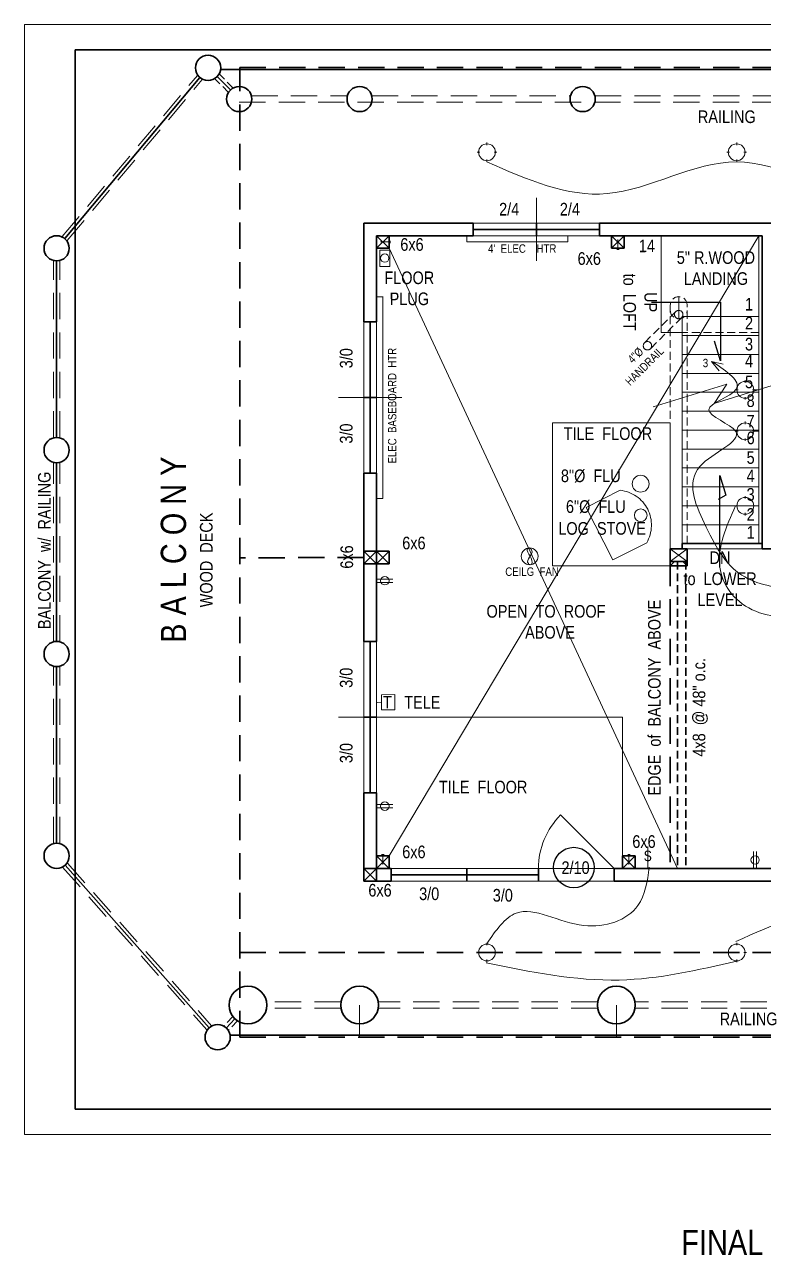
# Model space of a CAD drawing. Header units: inches. Extents: x 3176 to 7138, y 959 to 3158.
# Drawn here: x 3176 to 3527, y 2573 to 3158 of the extents above; entities that cross this region are included whole.
import ezdxf

# ---------------------------------------------------------------- set-up
doc = ezdxf.new("R2010")
doc.units = ezdxf.units.IN
doc.header["$MEASUREMENT"] = 0
doc.linetypes.add('DASHDOT2', pattern=[0.5, 0.25, -0.125, 0, -0.125])
doc.linetypes.add('HIDDEN', pattern=[0.375, 0.25, -0.125])
for name, color, linetype, lineweight in [('ELEC', 6, 'Continuous', 30), ('ELEC SYMBOLS', 7, 'Continuous', 20), ('FLOOR BEAMS', 18, 'Continuous', 30), ('FLOORING', 7, 'Continuous', 20), ('HVAC', 1, 'Continuous', 20), ('ROOF', 7, 'HIDDEN', 30), ('ROOF FRAMING', 7, 'Continuous', 20), ('STAIRS', 7, 'Continuous', 20), ('WALL FRAMING', 7, 'Continuous', 30), ('WALLS', 7, 'Continuous', 30), ('WINDOWS', 5, 'Continuous', 30)]:
    doc.layers.add(name, color=color, linetype=linetype, lineweight=lineweight)
for name, color, linetype in [('TEXT', 7, 'Continuous'), ('TEXT80', 7, 'Continuous'), ('TITLE BLOCK', 7, 'Continuous')]:
    doc.layers.add(name, color=color, linetype=linetype)
doc.styles.add('ARCHENT', font='technical.ttf', dxfattribs={"height": 6})

msp = doc.modelspace()

# ---------------------------------------------------------------- linework, layer by layer
at = {"layer": 'ELEC', "lineweight": 20, "ltscale": 15}
for p, q in [((3345.12, 3051.16), (3345.12, 3043.37)), ((3349.85, 3051.16), (3349.85, 3043.37)), ((3351.28, 2894.58), (3343.48, 2894.58)), ((3351.28, 2893.08), (3343.48, 2893.08)), ((3351.28, 2787.38), (3343.48, 2787.38)), ((3351.28, 2785.88), (3343.48, 2785.88)), ((3522.67, 2757.21), (3522.67, 2765.01)), ((3524.17, 2757.21), (3524.17, 2765.01))]:
    msp.add_line(p, q, dxfattribs=at)
for centre in [(3347.42, 3047.37), (3347.48, 2893.83), (3347.48, 2786.63), (3523.42, 2761.01)]:
    msp.add_circle(centre, 2, dxfattribs=at)
at = {"layer": 'ELEC SYMBOLS', "color": 6, "linetype": 'Continuous', "lineweight": 20, "ltscale": 150}
for p, q in [((3391.43, 3097.68), (3392.63, 3097.68)), ((3396.03, 3102.28), (3396.03, 3101.08)), ((3399.43, 3097.68), (3400.63, 3097.68)), ((3510.09, 3097.68), (3511.29, 3097.68)), ((3514.69, 3102.28), (3514.69, 3101.08)), ((3518.09, 3097.68), (3519.29, 3097.68)), ((3396.03, 3094.28), (3396.03, 3093.08)), ((3514.69, 3094.28), (3514.69, 3093.08)), ((3502.69, 2998.13), (3508.23, 2996.81)), ((3502.69, 2998.07), (3506.31, 2993.67)), ((3472.4, 2767.37), (3472.4, 2757.16)), ((3391.43, 2717.02), (3392.63, 2717.02)), ((3396.03, 2720.42), (3396.03, 2721.62)), ((3399.43, 2717.02), (3400.63, 2717.02)), ((3510.09, 2717.02), (3511.29, 2717.02)), ((3514.69, 2720.42), (3514.69, 2721.62)), ((3518.09, 2717.02), (3519.29, 2717.02)), ((3396.03, 2712.42), (3396.03, 2713.62)), ((3514.69, 2712.42), (3514.69, 2713.62))]:
    msp.add_line(p, q, dxfattribs=at)
at = {"layer": 'ELEC SYMBOLS', "color": 6, "linetype": 'Continuous', "lineweight": 9, "ltscale": 150}
for p, q in [((3345.12, 3051.16), (3349.85, 3051.16)), ((3345.12, 3043.37), (3349.85, 3043.37)), ((3518.77, 2988.05), (3518.77, 2989.25)), ((3515.37, 2984.65), (3514.17, 2984.65)), ((3518.77, 2980.05), (3518.77, 2981.25)), ((3525.25, 2984.65), (3522.17, 2984.65)), ((3518.77, 2968.35), (3518.77, 2969.54)), ((3515.37, 2964.94), (3514.17, 2964.94)), ((3525.25, 2964.94), (3522.17, 2964.94)), ((3518.77, 2960.35), (3518.77, 2961.54)), ((3518.77, 2932.9), (3518.77, 2934.1)), ((3515.37, 2929.5), (3514.17, 2929.5)), ((3525.25, 2929.5), (3522.17, 2929.5)), ((3518.77, 2924.9), (3518.77, 2926.1))]:
    msp.add_line(p, q, dxfattribs=at)
at = {"layer": 'ELEC SYMBOLS', "color": 6, "lineweight": 20, "ltscale": 15}
for centre in [(3396.03, 3097.68), (3514.69, 3097.68), (3518.77, 2984.65), (3518.77, 2964.94), (3518.77, 2929.5), (3416.32, 2905.47), (3396.03, 2717.02), (3514.69, 2717.02)]:
    msp.add_circle(centre, 4, dxfattribs=at)
at = {"layer": 'ELEC SYMBOLS', "color": 6, "lineweight": 9, "ltscale": 25}
for points in [[(3752.01, 3102.28), (3690.42, 3084.47), (3633.35, 3093.08), (3573.28, 3080.49), (3514.69, 3093.08), (3453.15, 3078), (3396.03, 3093.08)], [(3514.17, 2929.5), (3506.72, 2900.27), (3522.06, 2880.06), (3546.51, 2881.49), (3547.75, 2889.52)], [(3473.13, 2757.52), (3467.76, 2739.34), (3442.11, 2729.81), (3409.9, 2735.77), (3395.88, 2721.16)], [(3514.34, 2722.25), (3567.9, 2739.09), (3632.31, 2722.62)], [(3395.63, 2712.15), (3458.92, 2703.91), (3514.72, 2712.89)]]:
    msp.add_spline(points, degree=3, dxfattribs=at)
at = {"layer": 'ELEC SYMBOLS', "color": 6, "linetype": 'Continuous', "lineweight": 20, "ltscale": 150}
for points in [[(3542.66, 2889.29), (3517.19, 2896.43), (3499.23, 2921.35), (3497.24, 2948.27), (3514.17, 2964.94), (3501.47, 2975.23), (3514.45, 2984.95), (3503.44, 2997.95)], [(3416.24, 2909.47), (3415.48, 2909.24), (3417.45, 2902.46), (3416.97, 2901.51), (3415.69, 2902.05), (3417.38, 2908.22), (3416.57, 2909.24), (3416.24, 2909.47)]]:
    msp.add_spline(points, degree=3, dxfattribs=at)
at = {"layer": 'FLOOR BEAMS', "linetype": 'HIDDEN', "lineweight": 30, "ltscale": 15}
for p, q in [((3486.5, 2903), (3486.5, 2757)), ((3490.5, 2903), (3490.5, 2757))]:
    msp.add_line(p, q, dxfattribs=at)
at = {"layer": 'FLOORING', "color": 7, "linetype": 'HIDDEN', "lineweight": 30, "ltscale": 50}
msp.add_line((3483.15, 2760.01), (3483.15, 2901.01), dxfattribs=at)
at = {"layer": 'FLOORING', "color": 7, "linetype": 'Continuous', "lineweight": 9, "ltscale": 150}
for p in [(3343.5, 2829), (3460.5, 2760)]:
    msp.add_line(p, (3460.5, 2829), dxfattribs=at)
at = {"layer": 'HVAC', "lineweight": 20, "ltscale": 15}
for p, q in [((3386.5, 3058), (3386.5, 3055)), ((3434.5, 3058), (3434.5, 3055)), ((3386.51, 3055.01), (3434.5, 3055)), ((3343.5, 3028.96), (3346.5, 3028.96)), ((3346.5, 3029.01), (3346.5, 2932.99)), ((3443.2, 2928.75), (3459.25, 2936.89)), ((3343.5, 2932.99), (3346.5, 2932.99)), ((3443.2, 2928.75), (3455.87, 2903.78)), ((3455.87, 2903.78), (3471.92, 2911.92))]:
    msp.add_line(p, q, dxfattribs=at)
for centre, radius in [((3469.05, 2940), 4), ((3469.11, 2925.01), 3)]:
    msp.add_circle(centre, radius, dxfattribs=at)
at = {"layer": 'ROOF', "linetype": 'HIDDEN', "ltscale": 50}
for p, q in [((3278.5, 2676.7), (3278.5, 3138)), ((3278.5, 3138), (3841.5, 3138)), ((3278.5, 2717), (3841.5, 2717)), ((3278.5, 2676.7), (3841.5, 2676.7))]:
    msp.add_line(p, q, dxfattribs=at)
at = {"layer": 'ROOF', "linetype": 'HIDDEN', "lineweight": 20, "ltscale": 50}
for p, q in [((3278.3, 3121.5), (3789.69, 3121.5)), ((3284.11, 3124.5), (3329.69, 3124.5)), ((3341.31, 3124.5), (3435.69, 3124.5)), ((3447.31, 3124.5), (3557.69, 3124.5))]:
    msp.add_line(p, q, dxfattribs=at)
at = {"layer": 'ROOF', "ltscale": 50}
msp.add_line((3337.5, 2904.94), (3278.5, 2904.75), dxfattribs=at)
at = {"layer": 'ROOF FRAMING', "color": 1, "linetype": 'DASHDOT2', "lineweight": 9, "ltscale": 150}
msp.add_line((3487.15, 3018.48), (3487.15, 3029), dxfattribs=at)
at = {"layer": 'STAIRS', "color": 1, "linetype": 'Continuous', "lineweight": 9, "ltscale": 150}
for p, q in [((3349.5, 2763), (3525.25, 3058)), ((3349.5, 3052), (3486.5, 2757))]:
    msp.add_line(p, q, dxfattribs=at)
at = {"layer": 'STAIRS', "linetype": 'Continuous', "lineweight": 20, "ltscale": 15}
for p, q in [((3478.75, 3058), (3478.75, 3012)), ((3525.25, 2911.5), (3525.25, 3058)), ((3488.75, 2911.5), (3488.75, 3019.5)), ((3488.75, 3012), (3478.75, 3012))]:
    msp.add_line(p, q, dxfattribs=at)
at = {"layer": 'STAIRS', "color": 7, "linetype": 'HIDDEN', "lineweight": 9, "ltscale": 15}
for p, q in [((3485.73, 3021.9), (3470.89, 3007.05)), ((3488.56, 3019.07), (3473.71, 3004.22))]:
    msp.add_line(p, q, dxfattribs=at)
at = {"layer": 'STAIRS', "linetype": 'HIDDEN', "lineweight": 20, "ltscale": 15}
for p, q in [((3483.15, 2909), (3483.15, 3025)), ((3491.15, 2911.5), (3491.15, 3025)), ((3525.25, 3012), (3488.75, 3012))]:
    msp.add_line(p, q, dxfattribs=at)
at = {"layer": 'STAIRS', "lineweight": 20, "ltscale": 15}
for p, q in [((3525.25, 3019.5), (3488.75, 3019.5)), ((3525.25, 3010.5), (3488.75, 3010.5)), ((3525.25, 3001.5), (3488.75, 3001.5)), ((3525.25, 2992.5), (3488.75, 2992.5)), ((3475.04, 2976.57), (3509.98, 2987.36)), ((3504.03, 2978.23), (3536.11, 2988.14)), ((3509.98, 2987.36), (3504.03, 2978.23)), ((3525.25, 2983.5), (3488.75, 2983.5)), ((3525.25, 2974.5), (3488.75, 2974.5)), ((3483.15, 2969.01), (3427.15, 2969.01)), ((3427.15, 2969.01), (3427.15, 2901.01)), ((3483.15, 2901.01), (3483.15, 2969.01)), ((3525.25, 2965.5), (3488.75, 2965.5)), ((3525.25, 2956.5), (3488.75, 2956.5)), ((3525.25, 2947.5), (3488.75, 2947.5)), ((3525.25, 2938.5), (3488.75, 2938.5)), ((3525.25, 2929.5), (3488.75, 2929.5)), ((3525.25, 2920.5), (3488.75, 2920.5)), ((3526.75, 2909), (3488.75, 2909.02)), ((3427.15, 2901.01), (3483.15, 2901.01))]:
    msp.add_line(p, q, dxfattribs=at)
at = {"layer": 'STAIRS', "linetype": 'Continuous', "lineweight": 30, "ltscale": 15}
for p, q in [((3488.75, 2911.5), (3488.75, 2909)), ((3526.75, 2911.5), (3526.75, 2909))]:
    msp.add_line(p, q, dxfattribs=at)
at = {"layer": 'STAIRS', "linetype": 'DASHDOT2', "lineweight": 9, "ltscale": 150}
for centre in [(3487.15, 3020.48), (3472.3, 3005.63)]:
    msp.add_circle(centre, 2, dxfattribs=at)
at = {"layer": 'STAIRS', "color": 7, "linetype": 'HIDDEN', "lineweight": 9, "ltscale": 15}
for centre, start, end in [((3487.15, 3025), 0, 180), ((3487.15, 3022.48), 180, 0)]:
    msp.add_arc(centre, 4, start, end, dxfattribs=at)
at = {"layer": 'STAIRS', "color": 1, "linetype": 'DASHDOT2', "lineweight": 9, "ltscale": 150}
msp.add_arc((3457.56, 2920.33), 16.64, 329.63914, 84.16868, dxfattribs=at)
at = {"layer": 'TEXT', "linetype": 'Continuous', "ltscale": 15}
for p, q in [((3474.27, 3026.44), (3507, 3026.44)), ((3507, 3026.44), (3507, 2998.43)), ((3507, 2998.43), (3504.14, 3007.9)), ((3506.72, 2900.27), (3506.72, 2943.98)), ((3506.72, 2943.98), (3509.58, 2934.51))]:
    msp.add_line(p, q, dxfattribs=at)
at = {"layer": 'TEXT', "ltscale": 15}
msp.add_line((3509.58, 2934.51), (3505.93, 2932.57), dxfattribs=at)
at = {"layer": 'TEXT', "linetype": 'Continuous', "ltscale": 15}
msp.add_circle((3437.31, 2757.43), 9.63, dxfattribs=at)
at = {"layer": 'TITLE BLOCK', "color": 7, "linetype": 'Continuous', "lineweight": 0, "ltscale": 0.5}
for p, q in [((3992.28, 3158.41), (3176.3, 3158.41)), ((3176.3, 3158.41), (3176.3, 2630.41)), ((3176.3, 2630.41), (3992.28, 2630.41))]:
    msp.add_line(p, q, dxfattribs=at)
at = {"layer": 'TITLE BLOCK', "color": 7, "linetype": 'Continuous', "lineweight": 30, "ltscale": 0.5}
for p, q in [((3200.3, 3146.41), (3200.3, 2642.41)), ((3980.28, 3146.41), (3200.3, 3146.41)), ((3200.3, 2642.41), (3980.28, 2642.41))]:
    msp.add_line(p, q, dxfattribs=at)
at = {"layer": 'WALL FRAMING', "linetype": 'HIDDEN', "lineweight": 20, "ltscale": 50}
for p, q in [((3194.2, 3057.56), (3258.41, 3134.25)), ((3196.5, 3055.64), (3260.71, 3132.33)), ((3190, 2962), (3190, 3046)), ((3193, 2962), (3193, 3046)), ((3190, 2865), (3190, 2950)), ((3193, 2865), (3193, 2950)), ((3190, 2769), (3190, 2853)), ((3193, 2769), (3193, 2853)), ((3196.6, 2759.51), (3265.18, 2682.18)), ((3194.36, 2757.52), (3262.93, 2680.19)), ((3326.5, 2693.5), (3291.42, 2693.5)), ((3448.5, 2693.5), (3344.5, 2693.5)), ((3566.5, 2693.5), (3466.5, 2693.5)), ((3326.5, 2690.5), (3291.42, 2690.5)), ((3448.5, 2690.5), (3344.5, 2690.5)), ((3566.5, 2690.5), (3466.5, 2690.5))]:
    msp.add_line(p, q, dxfattribs=at)
at = {"layer": 'WALL FRAMING', "linetype": 'Continuous', "ltscale": 50}
for p, q in [((3195.35, 3056.6), (3259.56, 3133.29)), ((3269.45, 3137), (3811.5, 3137)), ((3191.5, 2962), (3191.5, 3046)), ((3191.5, 2865), (3191.5, 2950)), ((3191.5, 2769), (3191.5, 2853)), ((3195.48, 2758.51), (3264.05, 2681.19)), ((3273.95, 2677.7), (3811.5, 2677.7))]:
    msp.add_line(p, q, dxfattribs=at)
at = {"layer": 'WALL FRAMING', "linetype": 'HIDDEN', "lineweight": 9, "ltscale": 15}
for p, q in [((3273.1, 3126.28), (3266.73, 3132.64)), ((3275.22, 3128.4), (3268.86, 3134.77))]:
    msp.add_line(p, q, dxfattribs=at)
at = {"layer": 'WALL FRAMING', "linetype": 'HIDDEN', "ltscale": 50}
msp.add_line((3274.16, 3127.34), (3267.79, 3133.71), dxfattribs=at)
at = {"layer": 'WALL FRAMING', "ltscale": 15}
for p, q in [((3337.5, 3017), (3337.5, 3064)), ((3337.5, 3064), (3389.5, 3064)), ((3389.5, 3064), (3389.5, 3058)), ((3419.5, 3064), (3419.5, 3058)), ((3449.5, 3064), (3589.77, 3064)), ((3449.5, 3064), (3449.5, 3058)), ((3343.5, 3017), (3343.5, 3058)), ((3343.5, 3058), (3389.5, 3058)), ((3343.5, 3052), (3343.5, 3058)), ((3349.5, 3058), (3343.5, 3058)), ((3349.5, 3052), (3349.5, 3058)), ((3449.5, 3058), (3526.75, 3058)), ((3455.25, 3052), (3455.25, 3058)), ((3461.25, 3058), (3455.25, 3058)), ((3461.25, 3052), (3461.25, 3058)), ((3349.5, 3052), (3343.5, 3052)), ((3461.25, 3052), (3455.25, 3052)), ((3337.5, 3017), (3343.5, 3017)), ((3337.5, 2981), (3343.5, 2981)), ((3337.5, 2865), (3337.5, 2945)), ((3337.5, 2945), (3343.5, 2945)), ((3343.5, 2907.94), (3343.5, 2945)), ((3526.75, 2911.5), (3488.75, 2911.5)), ((3278.5, 2901.94), (3278.5, 2907.94)), ((3337.5, 2901.94), (3337.5, 2907.94)), ((3343.5, 2907.94), (3337.5, 2907.94)), ((3343.5, 2865), (3343.5, 2907.94)), ((3343.5, 2901.94), (3343.5, 2907.94)), ((3349.5, 2907.94), (3343.5, 2907.94)), ((3343.5, 2901.94), (3343.5, 2907.94)), ((3343.5, 2901.94), (3343.5, 2907.94)), ((3349.5, 2901.94), (3349.5, 2907.94)), ((3483.15, 2909), (3483.15, 2903)), ((3483.15, 2909), (3491.15, 2909)), ((3583.5, 2909), (3526.75, 2909)), ((3343.5, 2901.94), (3337.5, 2901.94)), ((3349.5, 2901.94), (3343.5, 2901.94)), ((3483.15, 2903), (3491.15, 2903)), ((3483.15, 2903), (3483.15, 2901.01)), ((3483.15, 2901.01), (3491.15, 2901.01)), ((3337.5, 2865), (3343.5, 2865)), ((3337.5, 2829), (3343.5, 2829)), ((3337.5, 2751), (3337.5, 2793)), ((3337.5, 2793), (3343.5, 2793)), ((3343.5, 2757), (3343.5, 2793)), ((3343.5, 2757), (3343.5, 2763)), ((3349.5, 2763), (3343.5, 2763)), ((3349.5, 2757), (3349.5, 2763)), ((3460.5, 2757), (3460.5, 2763)), ((3466.5, 2763), (3460.5, 2763)), ((3466.5, 2757), (3466.5, 2763)), ((3337.5, 2751), (3337.5, 2757)), ((3343.5, 2757), (3337.5, 2757)), ((3350.5, 2757), (3343.5, 2757)), ((3349.5, 2757), (3343.5, 2757)), ((3343.5, 2751), (3343.5, 2757)), ((3350.5, 2751), (3350.5, 2757)), ((3386.5, 2751), (3386.5, 2757)), ((3420.5, 2751), (3420.5, 2757)), ((3587.5, 2757), (3456.5, 2757)), ((3456.5, 2751), (3456.5, 2757)), ((3466.5, 2757), (3460.5, 2757)), ((3350.5, 2751), (3337.5, 2751)), ((3344.5, 2751), (3337.5, 2751)), ((3343.5, 2751), (3337.5, 2751)), ((3587.5, 2751), (3456.5, 2751))]:
    msp.add_line(p, q, dxfattribs=at)
at = {"layer": 'WALL FRAMING', "lineweight": 9, "ltscale": 15}
for p, q in [((3389.5, 3064), (3449.5, 3064)), ((3389.5, 3058), (3449.5, 3058)), ((3456.5, 2757), (3350.5, 2757)), ((3456.5, 2751), (3350.5, 2751))]:
    msp.add_line(p, q, dxfattribs=at)
at = {"layer": 'WALL FRAMING', "color": 7, "linetype": 'Continuous', "lineweight": 9, "ltscale": 150}
for p, q in [((3345.39, 3055.02), (3350.08, 3055.02)), ((3350.08, 3055.61), (3350.08, 3055.02)), ((3350.08, 3055.02), (3350.08, 3054.43)), ((3458.25, 3051.42), (3457.66, 3051.42)), ((3458.25, 3056.11), (3458.25, 3051.42)), ((3458.84, 3051.42), (3458.25, 3051.42)), ((3352.19, 2839.68), (3345.87, 2839.64)), ((3345.87, 2839.64), (3345.87, 2832.42)), ((3352.19, 2832.42), (3352.19, 2839.68)), ((3345.87, 2836.03), (3343.86, 2835.96)), ((3345.87, 2832.42), (3352.19, 2832.42)), ((3345.91, 2763.58), (3346.5, 2763.58)), ((3346.5, 2758.89), (3346.5, 2763.58)), ((3346.5, 2763.58), (3347.09, 2763.58)), ((3462.91, 2763.58), (3463.5, 2763.58)), ((3463.5, 2758.89), (3463.5, 2763.58)), ((3463.5, 2763.58), (3464.09, 2763.58))]:
    msp.add_line(p, q, dxfattribs=at)
at = {"layer": 'WALL FRAMING', "color": 1, "lineweight": 9, "ltscale": 15}
for p, q in [((3335.5, 2692), (3335.5, 2677)), ((3457.5, 2692), (3457.5, 2677))]:
    msp.add_line(p, q, dxfattribs=at)
at = {"layer": 'WALL FRAMING', "linetype": 'HIDDEN', "lineweight": 20, "ltscale": 15}
for p, q in [((3275.16, 2686.47), (3271.05, 2682.1)), ((3277.35, 2684.41), (3273.24, 2680.04))]:
    msp.add_line(p, q, dxfattribs=at)
at = {"layer": 'WALL FRAMING', "linetype": 'Continuous', "ltscale": 150}
msp.add_line((3276.25, 2685.44), (3272.14, 2681.07), dxfattribs=at)
at = {"layer": 'WALL FRAMING', "ltscale": 15}
for centre, radius in [((3263.46, 3137.85), 6), ((3278.3, 3123), 6), ((3335.5, 3123), 6), ((3441.5, 3123), 6), ((3191.5, 3052), 6), ((3191.5, 2956), 6), ((3191.5, 2859), 6), ((3191.5, 2763), 6), ((3282.42, 2692), 9), ((3282.42, 2692), 9), ((3335.5, 2692), 9), ((3457.5, 2692), 9), ((3268.03, 2676.7), 6)]:
    msp.add_circle(centre, radius, dxfattribs=at)
at = {"layer": 'WALLS', "lineweight": 9, "ltscale": 15}
for p, q in [((3419.5, 3046), (3419.5, 3076)), ((3337.5, 3017), (3337.5, 2945)), ((3343.5, 3017), (3343.5, 2945)), ((3325.5, 2981), (3337.5, 2981)), ((3343.5, 2981), (3355.5, 2981)), ((3483.15, 2903), (3491.15, 2909)), ((3483.15, 2909), (3491.15, 2903)), ((3483.15, 2901.01), (3485.14, 2903)), ((3489.16, 2903), (3491.15, 2901.01)), ((3337.5, 2865), (3337.5, 2793)), ((3343.5, 2865), (3343.5, 2793)), ((3325.5, 2829), (3337.5, 2829)), ((3343.5, 2829), (3355.5, 2829))]:
    msp.add_line(p, q, dxfattribs=at)
at = {"layer": 'WALLS', "linetype": 'Continuous', "lineweight": 9, "ltscale": 15}
for p, q in [((3343.5, 3058), (3349.5, 3052)), ((3343.5, 3052), (3349.5, 3058)), ((3455.25, 3058), (3461.25, 3052)), ((3455.25, 3052), (3461.25, 3058)), ((3337.5, 2907.94), (3343.5, 2901.94)), ((3337.5, 2901.94), (3343.5, 2907.94)), ((3343.5, 2907.94), (3349.5, 2901.94)), ((3343.5, 2901.94), (3349.5, 2907.94)), ((3343.5, 2763), (3349.5, 2757)), ((3343.5, 2757), (3349.5, 2763)), ((3460.5, 2763), (3466.5, 2757)), ((3460.5, 2757), (3466.5, 2763)), ((3337.5, 2757), (3343.5, 2751)), ((3337.5, 2751), (3343.5, 2757))]:
    msp.add_line(p, q, dxfattribs=at)
at = {"layer": 'WALLS', "ltscale": 20}
msp.add_line((3526.75, 2909), (3526.75, 3058), dxfattribs=at)
at = {"layer": 'WALLS', "ltscale": 15}
for p, q in [((3491.15, 2903), (3491.15, 2909)), ((3491.15, 2901.01), (3491.15, 2903))]:
    msp.add_line(p, q, dxfattribs=at)
at = {"layer": 'WINDOWS', "ltscale": 15}
for p, q in [((3389.5, 3061), (3419.5, 3061)), ((3419.5, 3061), (3449.5, 3061)), ((3340.5, 2981), (3340.5, 3017)), ((3340.5, 2945), (3340.5, 2981)), ((3340.5, 2829), (3340.5, 2865)), ((3340.5, 2793), (3340.5, 2829)), ((3431.04, 2782.46), (3456.5, 2757)), ((3350.5, 2754), (3420.5, 2754))]:
    msp.add_line(p, q, dxfattribs=at)
at = {"layer": 'WINDOWS', "color": 7, "linetype": 'Continuous', "lineweight": 9, "ltscale": 150}
msp.add_arc((3456.5, 2757), 36, 135, 180, dxfattribs=at)

# ---------------------------------------------------------------- texts
at = {"layer": 'TEXT80', "width": 360.0625, "attachment_point": 5, "style": 'ARCHENT'}
for s, insert, char_height, rotation in [('{\\C7;RAILING}', (3510, 3114.54), 6, 0.03277), ('{\\C7;2/4}', (3406.57, 3070.56), 6, 0.03277), ('{\\C7;2/4}', (3435.42, 3070.56), 6, 0.03277), ('{\\C7;6x6}', (3360.38, 3053.77), 6, 0.03277), ('{\\C7;14}', (3472.02, 3053.16), 6, 0.03277), ('{\\C7;5" R.WOOD\\PLANDING}', (3504.83, 3042.55), 6, 0.03277), ('{\\C7;6x6}', (3444.63, 3047.09), 6, 0.03277), ('{\\C7;FLOOR\\PPLUG}', (3359.12, 3032.93), 6, 0.03277), ('{\\C7;UP\\Pto  LOFT}', (3468.8, 3026.37), 6, 270.03277), ('{\\C7; 1}', (3519.62, 3025.4), 6, 0.03277), ('{\\C7; 2}', (3519.62, 3016.4), 6, 0.03277), ('{\\C7; 3}', (3519.62, 3006.38), 6, 0.03277), ('{\\C7;3/0}', (3329.17, 2999.7), 6, 90.03277), ('{\\C7; ELEC  BASEBOARD  HTR}', (3350.99, 2976.5), 4, 90.03277), ('{\\C7; 4}', (3519.62, 2998.4), 6, 0.03277), ('{\\C7; 5}', (3519.62, 2988.38), 6, 0.03277), ('{\\C7;8}', (3521.32, 2979.47), 6, 0.03277), ('{\\C7;7}', (3521.32, 2969.76), 6, 0.03277), ('{\\C7;3/0}', (3329.17, 2963.87), 6, 90.03277), ('{\\C7;TILE  FLOOR}', (3453.49, 2963.8), 6, 0.03277), ('{\\C7;6}', (3521.32, 2961.77), 6, 0.03277), ('{\\C7;B A L C O N Y}', (3247.09, 2908.63), 12, 90.03277), ('{\\C7;5}', (3521.32, 2952.43), 6, 0.03277), ('{\\C7; BALCONY  w/  RAILING}', (3185.73, 2907.34), 6, 90.03277), ('{\\C7;8"%%C  FLU}', (3445.37, 2943.66), 6, 0.03277), ('{\\C7;4}', (3521.32, 2943.77), 6, 0.03277), ('{\\C7;3}', (3521.32, 2934.88), 6, 0.03277), ('{\\C7;6"%%C  FLU}', (3447.76, 2929.04), 6, 0.03277), ('{\\C7;2}', (3521.32, 2925.37), 6, 0.03277), ('{\\C7;WOOD  DECK}', (3262.66, 2903.75), 6, 90.03277), ('{\\C7;LOG  STOVE}', (3450.75, 2918.71), 6, 0.03277), ('{\\C7;1}', (3521.32, 2916.88), 6, 0.03277), ('{\\C7;6x6}', (3329.42, 2905.13), 6, 90.03277), ('{\\C7;6x6}', (3361.29, 2911.76), 6, 0.03277), ('{\\C7;DN\\Pto  LOWER \\PLEVEL}', (3506.8, 2894.8), 6, 0.03277), ('{\\C7;CEILG  FAN}', (3417.45, 2898.15), 4, 0.03277), ('{\\C7;OPEN  TO  ROOF\\P  ABOVE }', (3424.07, 2874.25), 6, 0.03277), ('{\\C7;EDGE  of  BALCONY  ABOVE}', (3475.63, 2838.22), 6, 90.03277), ('{\\C7;3/0}', (3329.17, 2847.7), 6, 90.03277), ('{\\C7;4x8  @ 48" o.c.}', (3497.39, 2833.61), 6, 90.03277), ('{\\C7;T}', (3348.73, 2836.08), 6, 0.03277), ('{\\C7;TELE}', (3365.29, 2836.03), 6, 0.03277), ('{\\C7;3/0}', (3329.17, 2811.87), 6, 90.03277), ('{\\C7;TILE  FLOOR}', (3394.2, 2795.66), 6, 0.03277), ('{\\C7;6x6}', (3470.64, 2769.74), 6, 0.03277), ('{\\C7;6x6}', (3361.29, 2764.81), 6, 0.03277), ('{\\C7;2/10}', (3438.13, 2757.33), 6, 0.03277), ('{\\C7;6x6}', (3345.19, 2746.59), 6, 0.03277), ('{\\C7;3/0}', (3368.56, 2744.91), 6, 0.03277), ('{\\C7;3/0}', (3403.55, 2744.19), 6, 0.03277), ('{\\C7;RAILING}', (3520.36, 2685.38), 6, 0.03277), ('{\\C7;FINAL  SH  #5 FOR 8X10 PLOT}', (3586.93, 2579.03), 12, 0.03277)]:
    msp.add_mtext(s, dxfattribs=dict(at, insert=insert, char_height=char_height, rotation=rotation))
at = {"layer": 'TEXT80', "color": 1, "insert": (3412.77, 3051.85), "char_height": 4, "width": 360.0625, "attachment_point": 5, "rotation": 0.03277, "style": 'ARCHENT'}
msp.add_mtext("{\\C7;4'  ELEC    HTR}", dxfattribs=at)
at = {"layer": 'TEXT80', "color": 6, "width": 360.0625, "attachment_point": 5, "style": 'ARCHENT'}
for s, insert, char_height, rotation in [('{\\C7; 4"%%C\\PHANDRAIL }', (3468.53, 2998.28), 4, 45.03277), ('3', (3499.87, 2997.42), 4, 0.03277), ('{\\C7; }S', (3471.66, 2762.93), 5, 0.03277)]:
    msp.add_mtext(s, dxfattribs=dict(at, insert=insert, char_height=char_height, rotation=rotation))

doc.saveas('drawing.dxf')
